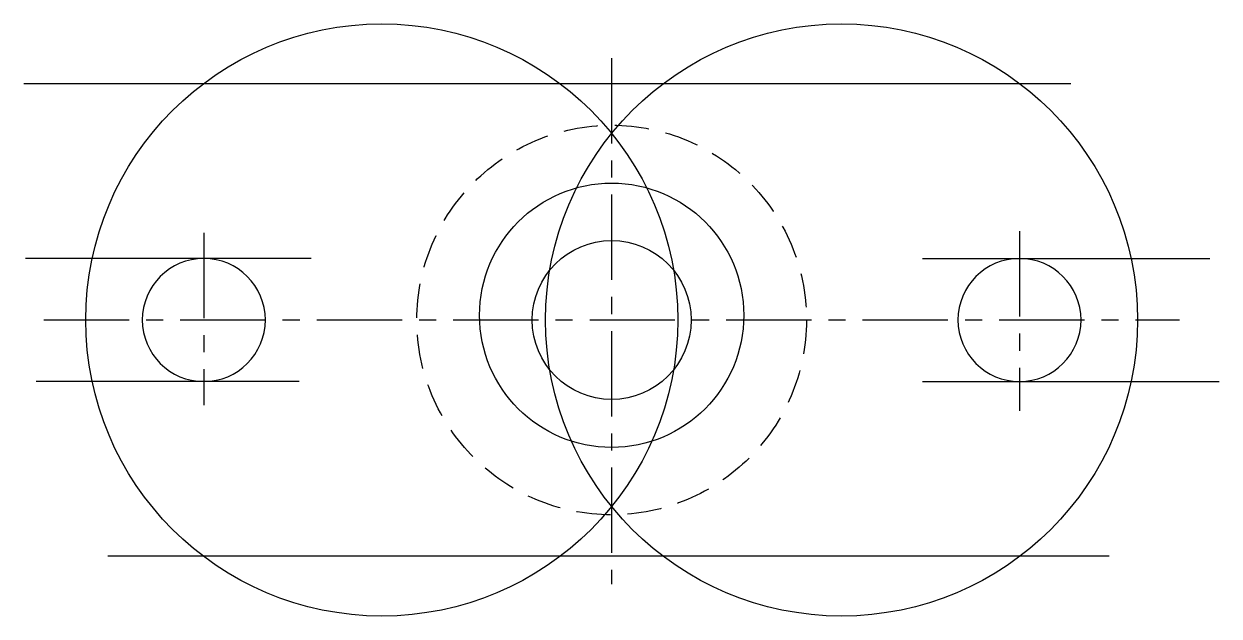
# Model space of a CAD drawing. Header units: millimetres. Extents: x 305 to 750, y 1602 to 1822.
import ezdxf

# ---------------------------------------------------------------- set-up
doc = ezdxf.new("R2010")
doc.units = ezdxf.units.MM
doc.linetypes.add('CENTER', pattern=[50.8, 31.75, -6.35, 6.35, -6.35])
doc.linetypes.add('DASHED', pattern=[19.05, 12.7, -6.35])
for name, color, linetype in [('点画线', 1, 'CENTER'), ('粗实线', 7, 'Continuous'), ('虚线', 2, 'DASHED')]:
    doc.layers.add(name, color=color, linetype=linetype)

msp = doc.modelspace()

# ---------------------------------------------------------------- linework, layer by layer
at = {"layer": '点画线'}
for p, q in [((523.89, 1809.53), (523.89, 1613.76)), ((372.08, 1744.51), (372.08, 1680.37)), ((675.69, 1745.08), (675.69, 1678.26)), ((312.51, 1712.06), (735.2, 1712.06))]:
    msp.add_line(p, q, dxfattribs=at)
at = {"layer": '粗实线'}
for p, q in [((694.81, 1799.99), (305.11, 1799.99)), ((412.07, 1734.95), (305.68, 1734.95)), ((639.62, 1734.95), (746.57, 1734.95)), ((407.51, 1689.16), (309.66, 1689.16)), ((639.62, 1689.16), (749.99, 1689.16)), ((709.03, 1624.12), (336.4, 1624.12))]:
    msp.add_line(p, q, dxfattribs=at)
for centre, radius in [((438.32, 1712.06), 110.18), ((609.45, 1712.06), 110.18), ((523.89, 1713.81), 49.18), ((523.89, 1712.06), 29.61)]:
    msp.add_circle(centre, radius, dxfattribs=at)
for centre, start, end in [((372.08, 1712.06), 90, 270), ((372.08, 1712.06), 0, 90), ((675.69, 1712.06), 90, 180), ((675.69, 1712.06), 270, 90), ((372.08, 1712.06), 270, 0), ((675.69, 1712.06), 180, 270)]:
    msp.add_arc(centre, 22.9, start, end, dxfattribs=at)
at = {"layer": '虚线'}
msp.add_circle((523.89, 1712.06), 72.5, dxfattribs=at)

doc.saveas('drawing.dxf')
